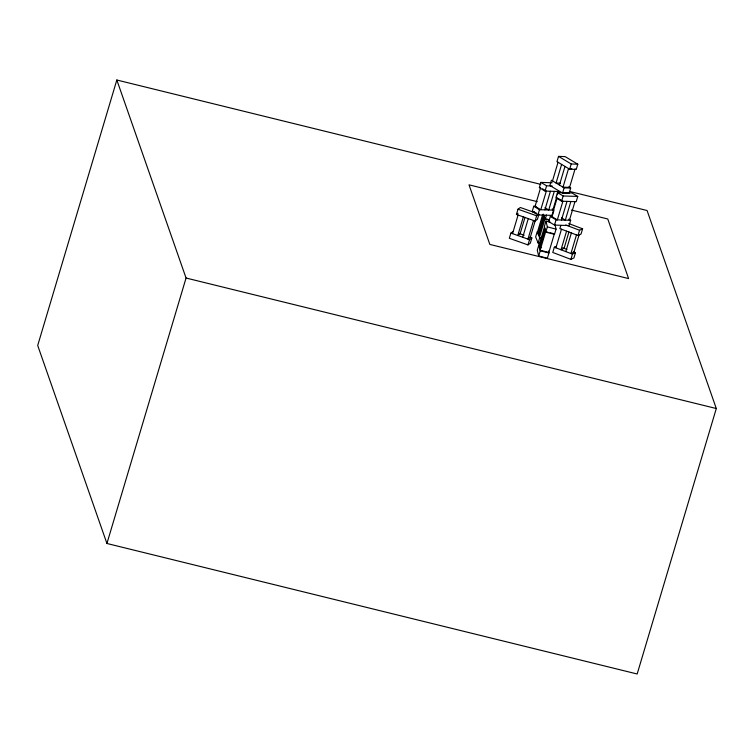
<?xml version="1.0" encoding="UTF-8"?>
<svg xmlns="http://www.w3.org/2000/svg" width="754" height="754" viewBox="0 0 754 754"><rect width="100%" height="100%" fill="white"/><g stroke="black" fill="none" stroke-linecap="round" stroke-linejoin="round"><path stroke-width="1.13" d="M540.797 184.362L116.832 80.009L37.7 345.473L106.927 543.483L637.168 673.991L716.3 408.527L647.073 210.517L569.364 191.393M106.927 543.483L186.059 278.028L116.832 80.009M513.22 231.365L510.901 233.071L509.336 238.311L527.979 244.909L530.298 243.203L531.853 237.962L529.666 237.18M538.969 214.098L537.413 219.339L535.086 221.045L516.452 214.447L518.007 209.207L520.335 207.501L536.782 213.325M512.541 233.655L518.092 215.031M523.333 216.888L517.781 235.512L520.1 233.806L525.001 217.369M522.72 237.256L528.271 218.632M552.512 215.399L537.922 214.928L532.211 211.506L533.775 206.266L536.019 206.342M552.107 182.77L540.882 182.402L539.327 187.642L545.038 191.064L559.628 191.535M540.618 187.689L535.067 206.313L540.778 209.735L546.33 191.111L542.522 188.83M533.521 220.488L527.96 239.112L530.288 237.406L536.65 215.804L538.196 214.664M527.979 244.909L529.534 239.668L531.853 237.962M537.922 214.928L539.487 209.687L554.067 210.159L552.164 209.018M545.038 191.064L546.603 185.823L552.211 186.002M558.535 156.389L556.97 161.629L569.675 169.226L576.235 169.443L577.8 164.202L565.095 156.606L558.535 156.389L571.23 163.986L577.8 164.202M552.494 180.894L558.045 162.27M537.413 232.27L542.635 214.739M544.878 209.866L550.429 191.243M538.111 233.976L543.662 215.352M538.78 235.587L544.331 216.954M545.029 218.66L539.478 237.284L541.636 237.802M538.13 243.033L539.685 237.802L537.197 231.742L535.642 236.973L538.13 243.033L540.288 243.551M549.553 220.206L545.236 219.178L546.49 214.984M561.617 164.41L556.066 183.034L560.439 183.175M554.294 191.365L548.742 209.989L544.925 207.708M550.297 222.213L545.953 221.101L544.397 226.341L545.802 232.138L554.482 234.362L556.047 229.122L554.869 224.296M538.959 245.455L544.511 226.831M544.906 228.462L539.355 247.086L541.523 247.642M539.741 248.622L545.293 229.998M559.44 185.041L564.991 166.417M538.686 256.002L540.25 250.762L538.846 244.965L537.282 250.205L538.686 256.002L547.366 258.226L548.931 252.986L548.46 251.054M545.802 232.138L547.366 226.897L545.953 221.101M552.588 216.483L550.345 216.417L548.78 221.648L554.492 225.069L569.082 225.55L570.646 220.309L568.733 219.169M557.46 192.553L555.896 197.793L561.607 201.205L576.197 201.686L577.753 196.445L572.041 193.024L557.46 192.553L563.172 195.974L577.753 196.445M552.842 210.121L556.763 196.973M557.413 194.786L558.394 191.497M557.187 197.831L551.636 216.464L557.347 219.876L562.899 201.252L558.139 198.406M552.823 214.353L553.756 211.205M562.559 193.09L564.124 187.85L570.684 188.066L569.119 193.297L562.559 193.09L549.864 185.493L551.419 180.253L564.124 187.85M569.675 169.226L571.23 163.986M554.492 225.069L556.056 219.829L570.646 220.309M561.607 201.205L563.172 195.974M575.123 168.764L569.572 187.397L563.012 187.18L568.563 168.557L571.843 168.66M561.447 220.008L567.008 201.384M556.348 246.256L554.322 247.218L552.767 252.458L570.891 259.357L573.926 257.915L575.49 252.675L573.351 251.864M560.816 225.455L559.883 228.594L577.998 235.493L581.042 234.051L582.597 228.811L568.742 223.533M555.924 247.83L561.476 229.207M570.863 201.507L565.311 220.13L561.504 217.859M569.411 220.272L574.963 201.648M566.574 231.148L561.014 249.772L564.058 248.33L568.959 231.893M565.82 251.6L571.372 232.977M576.471 234.918L570.919 253.542L573.954 252.09L579.185 234.569M570.891 259.357L572.446 254.126L575.49 252.675M577.998 235.493L579.562 230.262L582.597 228.811M516.452 214.447L517.998 213.307M532.211 211.506L534.454 211.582M546.113 218.924L548.271 219.442M539.685 237.802L541.843 238.321M537.253 201.638L469.016 184.843L489.846 244.428L628.6 278.575L607.771 218.99L571.372 210.036M186.059 278.028L716.3 408.527M547.366 226.897L556.047 229.122M547.856 232.185L545.689 231.629L540.137 250.253L548.818 252.477L554.369 233.853L550.024 232.741M540.25 250.762L548.931 252.986M518.007 209.207L536.65 215.804M518.695 233.306L524.181 235.248M510.901 233.071L529.534 239.668M565.707 224.984L579.562 230.262M562.691 247.802L566.961 249.433M554.322 247.218L572.446 254.126M568.733 186.898L570.684 188.066M540.882 182.402L546.603 185.823M533.775 206.266L539.487 209.687M550.345 216.417L556.056 219.829M543.163 214.127L545.236 219.178"/></g></svg>
